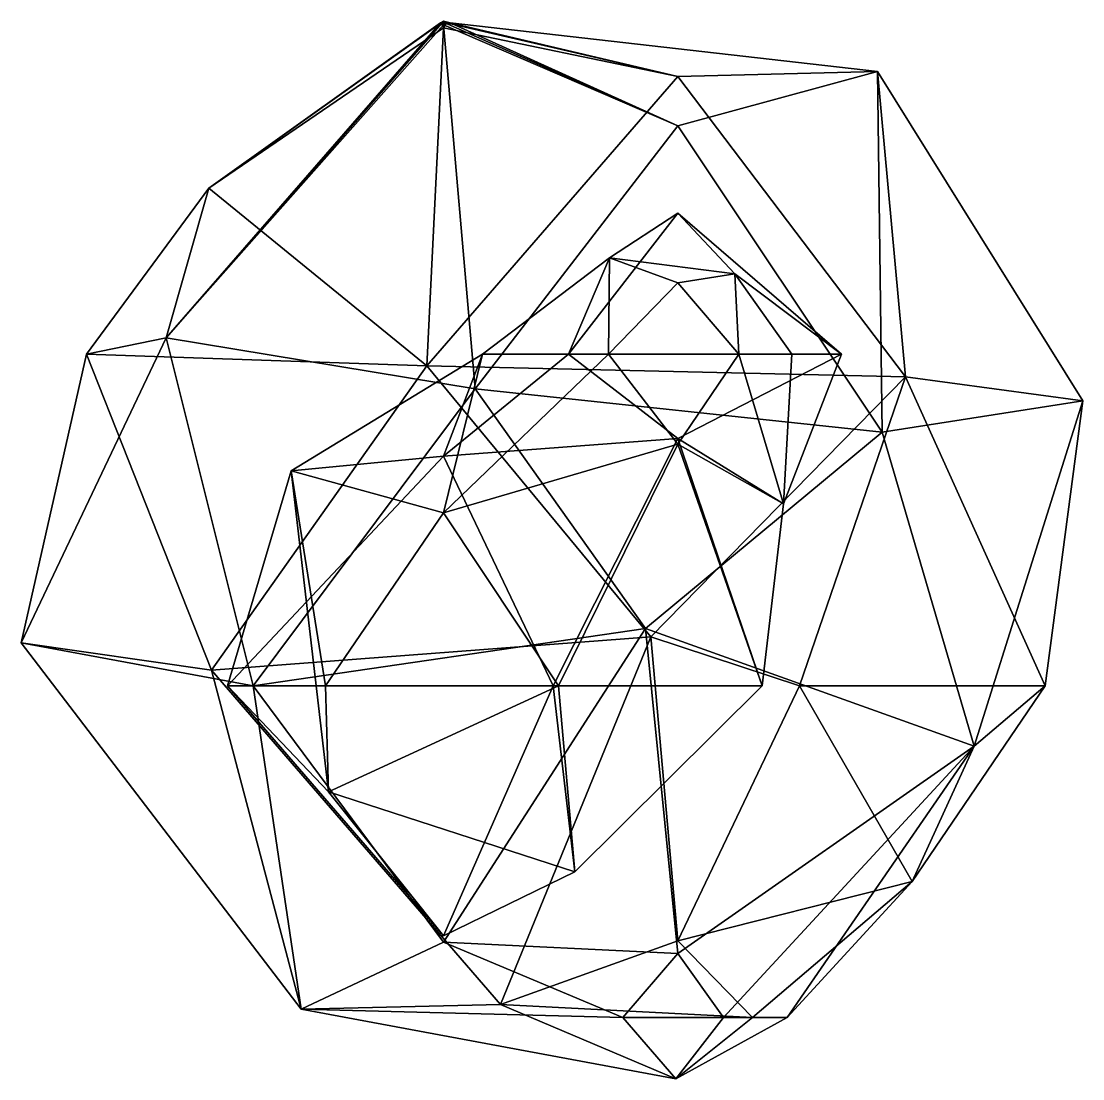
# Model space of a CAD drawing. Extents: x 290095 to 295679, y 4553756 to 4561441.
# Drawn here: x 292909 to 292966, y 4558761.1 to 4558817.9 of the extents above; entities that cross this region are included whole.
import ezdxf

# ---------------------------------------------------------------- set-up
doc = ezdxf.new("R2010")
doc.units = 0
doc.layers.add('Au_ppm_Pref_-_0_5', color=7, linetype='CONTINUOUS')

msp = doc.modelspace()

# ---------------------------------------------------------------- linework, layer by layer
at = {"layer": 'Au_ppm_Pref_-_0_5'}
for points in [[(292931.644, 4558817.707, 1740.264), (292916.75, 4558800.897, 1741.86), (292931.583, 4558817.831, 1740.251)], [(292931.583, 4558817.831, 1740.251), (292916.75, 4558800.897, 1741.86), (292931.489, 4558817.831, 1740.222)], [(292919.045, 4558808.948, 1737.244), (292931.489, 4558817.831, 1740.222), (292916.75, 4558800.897, 1741.86)], [(292931.644, 4558817.553, 1740.13), (292931.535, 4558817.831, 1740.171), (292919.045, 4558808.948, 1737.244)], [(292919.045, 4558808.948, 1737.244), (292931.535, 4558817.831, 1740.171), (292931.489, 4558817.831, 1740.222)], [(292931.646, 4558817.908, 1740.221), (292931.583, 4558817.831, 1740.251), (292931.489, 4558817.831, 1740.222)], [(292931.646, 4558817.908, 1740.221), (292931.489, 4558817.831, 1740.222), (292931.535, 4558817.831, 1740.171)], [(292931.811, 4558817.831, 1740.143), (292931.646, 4558817.908, 1740.221), (292931.535, 4558817.831, 1740.171)], [(292931.811, 4558817.831, 1740.143), (292931.535, 4558817.831, 1740.171), (292931.644, 4558817.553, 1740.13)], [(292931.716, 4558817.831, 1740.256), (292931.583, 4558817.831, 1740.251), (292931.646, 4558817.908, 1740.221)], [(292931.716, 4558817.831, 1740.256), (292931.644, 4558817.707, 1740.264), (292931.583, 4558817.831, 1740.251)], [(292944.243, 4558812.296, 1744.317), (292931.644, 4558817.707, 1740.264), (292931.716, 4558817.831, 1740.256)], [(292944.243, 4558814.943, 1735.245), (292931.811, 4558817.831, 1740.143), (292931.644, 4558817.553, 1740.13)], [(292931.811, 4558817.831, 1740.143), (292932.016, 4558817.831, 1740.222), (292931.646, 4558817.908, 1740.221)], [(292932.016, 4558817.831, 1740.222), (292931.716, 4558817.831, 1740.256), (292931.646, 4558817.908, 1740.221)], [(292944.243, 4558812.296, 1744.317), (292931.716, 4558817.831, 1740.256), (292932.016, 4558817.831, 1740.222)], [(292944.243, 4558814.943, 1735.245), (292932.016, 4558817.831, 1740.222), (292931.811, 4558817.831, 1740.143)], [(292944.243, 4558812.296, 1744.317), (292932.016, 4558817.831, 1740.222), (292954.982, 4558815.199, 1740.222)], [(292944.243, 4558814.943, 1735.245), (292954.982, 4558815.199, 1740.222), (292932.016, 4558817.831, 1740.222)], [(292933.347, 4558798.151, 1744.738), (292916.75, 4558800.897, 1741.86), (292931.644, 4558817.707, 1740.264)], [(292931.644, 4558817.553, 1740.13), (292919.045, 4558808.948, 1737.244), (292930.752, 4558799.39, 1735.47)], [(292944.243, 4558814.943, 1735.245), (292931.644, 4558817.553, 1740.13), (292930.752, 4558799.39, 1735.47)], [(292944.243, 4558812.296, 1744.317), (292933.347, 4558798.151, 1744.738), (292931.644, 4558817.707, 1740.264)], [(292944.243, 4558814.943, 1735.245), (292930.752, 4558799.39, 1735.47), (292956.475, 4558798.796, 1734.862)], [(292954.982, 4558815.199, 1740.222), (292955.225, 4558795.838, 1744.008), (292944.243, 4558812.296, 1744.317)], [(292954.982, 4558815.199, 1740.222), (292944.243, 4558814.943, 1735.245), (292956.475, 4558798.796, 1734.862)], [(292954.982, 4558815.199, 1740.222), (292966.005, 4558797.513, 1740.222), (292955.225, 4558795.838, 1744.008)], [(292966.005, 4558797.513, 1740.222), (292954.982, 4558815.199, 1740.222), (292956.475, 4558798.796, 1734.862)], [(292955.225, 4558795.838, 1744.008), (292933.347, 4558798.151, 1744.738), (292944.243, 4558812.296, 1744.317)], [(292930.752, 4558799.39, 1735.47), (292919.045, 4558808.948, 1737.244), (292912.47, 4558800.013, 1737.123)], [(292916.75, 4558800.897, 1741.86), (292912.47, 4558800.013, 1737.123), (292919.045, 4558808.948, 1737.244)], [(292944.243, 4558807.595, 1730.871), (292938.374, 4558800.013, 1731.111), (292940.579, 4558805.194, 1728.344)], [(292944.243, 4558807.595, 1730.871), (292953.039, 4558800.013, 1732.49), (292938.374, 4558800.013, 1731.111)], [(292944.243, 4558807.595, 1730.871), (292940.579, 4558805.194, 1728.344), (292947.301, 4558804.336, 1728.344)], [(292944.243, 4558807.595, 1730.871), (292947.301, 4558804.336, 1728.344), (292953.039, 4558800.013, 1732.49)], [(292938.374, 4558800.013, 1731.111), (292933.751, 4558800.013, 1728.344), (292940.579, 4558805.194, 1728.344)], [(292940.579, 4558805.194, 1728.344), (292933.751, 4558800.013, 1728.344), (292940.512, 4558800.013, 1726.585)], [(292940.579, 4558805.194, 1728.344), (292940.512, 4558800.013, 1726.585), (292944.243, 4558803.854, 1727.063)], [(292947.301, 4558804.336, 1728.344), (292940.579, 4558805.194, 1728.344), (292944.243, 4558803.854, 1727.063)], [(292947.301, 4558804.336, 1728.344), (292944.243, 4558803.854, 1727.063), (292947.515, 4558800.013, 1726.801)], [(292953.039, 4558800.013, 1732.49), (292947.301, 4558804.336, 1728.344), (292950.376, 4558800.013, 1728.344)], [(292950.376, 4558800.013, 1728.344), (292947.301, 4558804.336, 1728.344), (292947.515, 4558800.013, 1726.801)], [(292944.243, 4558803.854, 1727.063), (292940.512, 4558800.013, 1726.585), (292947.515, 4558800.013, 1726.801)], [(292916.75, 4558800.897, 1741.86), (292921.42, 4558782.195, 1745.042), (292908.96, 4558784.507, 1740.222)], [(292916.75, 4558800.897, 1741.86), (292908.96, 4558784.507, 1740.222), (292912.47, 4558800.013, 1737.123)], [(292933.347, 4558798.151, 1744.738), (292921.42, 4558782.195, 1745.042), (292916.75, 4558800.897, 1741.86)], [(292908.96, 4558784.507, 1740.222), (292919.185, 4558783.048, 1734.633), (292912.47, 4558800.013, 1737.123)], [(292930.752, 4558799.39, 1735.47), (292912.47, 4558800.013, 1737.123), (292919.185, 4558783.048, 1734.633)], [(292931.644, 4558794.547, 1732.461), (292923.467, 4558793.758, 1728.344), (292933.751, 4558800.013, 1728.344)], [(292933.751, 4558800.013, 1728.344), (292923.467, 4558793.758, 1728.344), (292931.644, 4558791.489, 1725.246)], [(292944.243, 4558795.177, 1726.732), (292940.512, 4558800.013, 1726.585), (292931.644, 4558791.489, 1725.246)], [(292931.644, 4558794.547, 1732.461), (292938.374, 4558800.013, 1731.111), (292944.243, 4558795.493, 1729.85)], [(292931.644, 4558794.547, 1732.461), (292933.751, 4558800.013, 1728.344), (292938.374, 4558800.013, 1731.111)], [(292933.751, 4558800.013, 1728.344), (292931.644, 4558791.489, 1725.246), (292940.512, 4558800.013, 1726.585)], [(292938.374, 4558800.013, 1731.111), (292953.039, 4558800.013, 1732.49), (292944.243, 4558795.493, 1729.85)], [(292944.243, 4558795.177, 1726.732), (292947.515, 4558800.013, 1726.801), (292940.512, 4558800.013, 1726.585)], [(292944.243, 4558795.177, 1726.732), (292949.922, 4558791.982, 1728.344), (292947.515, 4558800.013, 1726.801)], [(292944.243, 4558795.493, 1729.85), (292953.039, 4558800.013, 1732.49), (292949.922, 4558791.982, 1728.344)], [(292949.922, 4558791.982, 1728.344), (292950.376, 4558800.013, 1728.344), (292947.515, 4558800.013, 1726.801)], [(292953.039, 4558800.013, 1732.49), (292950.376, 4558800.013, 1728.344), (292949.922, 4558791.982, 1728.344)], [(292930.752, 4558799.39, 1735.47), (292919.185, 4558783.048, 1734.633), (292942.788, 4558784.836, 1735.85)], [(292956.475, 4558798.796, 1734.862), (292930.752, 4558799.39, 1735.47), (292942.788, 4558784.836, 1735.85)], [(292956.475, 4558798.796, 1734.862), (292942.788, 4558784.836, 1735.85), (292950.774, 4558782.195, 1737.362)], [(292956.475, 4558798.796, 1734.862), (292950.774, 4558782.195, 1737.362), (292963.99, 4558782.195, 1736.853)], [(292966.005, 4558797.513, 1740.222), (292956.475, 4558798.796, 1734.862), (292963.99, 4558782.195, 1736.853)], [(292942.514, 4558785.284, 1744.316), (292921.42, 4558782.195, 1745.042), (292933.347, 4558798.151, 1744.738)], [(292942.514, 4558785.284, 1744.316), (292933.347, 4558798.151, 1744.738), (292955.225, 4558795.838, 1744.008)], [(292966.005, 4558797.513, 1740.222), (292960.176, 4558778.954, 1741.732), (292955.225, 4558795.838, 1744.008)], [(292960.176, 4558778.954, 1741.732), (292966.005, 4558797.513, 1740.222), (292963.99, 4558782.195, 1736.853)], [(292960.176, 4558778.954, 1741.732), (292942.514, 4558785.284, 1744.316), (292955.225, 4558795.838, 1744.008)], [(292931.644, 4558794.547, 1732.461), (292944.243, 4558795.493, 1729.85), (292937.544, 4558782.195, 1731.125)], [(292944.243, 4558795.177, 1726.732), (292931.644, 4558791.489, 1725.246), (292937.832, 4558782.195, 1725.427)], [(292944.243, 4558795.493, 1729.85), (292948.782, 4558782.195, 1728.344), (292937.544, 4558782.195, 1731.125)], [(292944.243, 4558795.177, 1726.732), (292937.832, 4558782.195, 1725.427), (292948.782, 4558782.195, 1728.344)], [(292944.243, 4558795.493, 1729.85), (292949.922, 4558791.982, 1728.344), (292948.782, 4558782.195, 1728.344)], [(292944.243, 4558795.177, 1726.732), (292948.782, 4558782.195, 1728.344), (292949.922, 4558791.982, 1728.344)], [(292931.644, 4558794.547, 1732.461), (292920.04, 4558782.195, 1733.814), (292923.467, 4558793.758, 1728.344)], [(292931.644, 4558794.547, 1732.461), (292937.544, 4558782.195, 1731.125), (292920.04, 4558782.195, 1733.814)], [(292920.04, 4558782.195, 1733.814), (292925.467, 4558776.513, 1727.439), (292923.467, 4558793.758, 1728.344)], [(292923.467, 4558793.758, 1728.344), (292925.304, 4558782.195, 1725.355), (292931.644, 4558791.489, 1725.246)], [(292923.467, 4558793.758, 1728.344), (292925.467, 4558776.513, 1727.439), (292925.304, 4558782.195, 1725.355)], [(292937.832, 4558782.195, 1725.427), (292931.644, 4558791.489, 1725.246), (292925.304, 4558782.195, 1725.355)], [(292942.514, 4558785.284, 1744.316), (292931.644, 4558768.437, 1744.808), (292921.42, 4558782.195, 1745.042)], [(292944.243, 4558767.822, 1741.371), (292931.644, 4558768.437, 1744.808), (292942.514, 4558785.284, 1744.316)], [(292960.176, 4558778.954, 1741.732), (292944.243, 4558767.822, 1741.371), (292942.514, 4558785.284, 1744.316)], [(292942.788, 4558784.836, 1735.85), (292919.185, 4558783.048, 1734.633), (292934.717, 4558765.085, 1735.968)], [(292944.243, 4558768.509, 1738.845), (292942.788, 4558784.836, 1735.85), (292934.717, 4558765.085, 1735.968)], [(292942.788, 4558784.836, 1735.85), (292944.243, 4558768.509, 1738.845), (292950.774, 4558782.195, 1737.362)], [(292923.997, 4558764.824, 1740.222), (292908.96, 4558784.507, 1740.222), (292921.42, 4558782.195, 1745.042)], [(292908.96, 4558784.507, 1740.222), (292923.997, 4558764.824, 1740.222), (292919.185, 4558783.048, 1734.633)], [(292923.997, 4558764.824, 1740.222), (292934.717, 4558765.085, 1735.968), (292919.185, 4558783.048, 1734.633)], [(292937.544, 4558782.195, 1731.125), (292931.644, 4558768.763, 1732.821), (292920.04, 4558782.195, 1733.814)], [(292920.04, 4558782.195, 1733.814), (292931.644, 4558768.763, 1732.821), (292925.467, 4558776.513, 1727.439)], [(292923.997, 4558764.824, 1740.222), (292921.42, 4558782.195, 1745.042), (292931.644, 4558768.437, 1744.808)], [(292937.832, 4558782.195, 1725.427), (292925.304, 4558782.195, 1725.355), (292925.467, 4558776.513, 1727.439)], [(292937.832, 4558782.195, 1725.427), (292925.467, 4558776.513, 1727.439), (292938.71, 4558772.202, 1728.344)], [(292937.544, 4558782.195, 1731.125), (292938.71, 4558772.202, 1728.344), (292931.644, 4558768.763, 1732.821)], [(292937.544, 4558782.195, 1731.125), (292948.782, 4558782.195, 1728.344), (292938.71, 4558772.202, 1728.344)], [(292937.832, 4558782.195, 1725.427), (292938.71, 4558772.202, 1728.344), (292948.782, 4558782.195, 1728.344)], [(292944.243, 4558768.509, 1738.845), (292956.843, 4558771.682, 1736.718), (292950.774, 4558782.195, 1737.362)], [(292963.99, 4558782.195, 1736.853), (292950.774, 4558782.195, 1737.362), (292956.843, 4558771.682, 1736.718)], [(292960.176, 4558778.954, 1741.732), (292963.99, 4558782.195, 1736.853), (292956.843, 4558771.682, 1736.718)], [(292944.243, 4558767.822, 1741.371), (292960.176, 4558778.954, 1741.732), (292946.691, 4558764.377, 1741.376)], [(292950.12, 4558764.377, 1740.222), (292946.691, 4558764.377, 1741.376), (292960.176, 4558778.954, 1741.732)], [(292950.12, 4558764.377, 1740.222), (292960.176, 4558778.954, 1741.732), (292956.843, 4558771.682, 1736.718)], [(292931.644, 4558768.763, 1732.821), (292938.71, 4558772.202, 1728.344), (292925.467, 4558776.513, 1727.439)], [(292944.243, 4558768.509, 1738.845), (292948.258, 4558764.377, 1738.33), (292956.843, 4558771.682, 1736.718)], [(292950.12, 4558764.377, 1740.222), (292956.843, 4558771.682, 1736.718), (292948.258, 4558764.377, 1738.33)], [(292923.997, 4558764.824, 1740.222), (292931.644, 4558768.437, 1744.808), (292941.281, 4558764.377, 1741.619)], [(292944.243, 4558767.822, 1741.371), (292941.281, 4558764.377, 1741.619), (292931.644, 4558768.437, 1744.808)], [(292944.243, 4558768.509, 1738.845), (292934.717, 4558765.085, 1735.968), (292948.258, 4558764.377, 1738.33)], [(292944.243, 4558767.822, 1741.371), (292946.691, 4558764.377, 1741.376), (292941.281, 4558764.377, 1741.619)], [(292923.997, 4558764.824, 1740.222), (292944.133, 4558761.091, 1740.149), (292934.717, 4558765.085, 1735.968)], [(292944.133, 4558761.091, 1740.149), (292923.997, 4558764.824, 1740.222), (292941.281, 4558764.377, 1741.619)], [(292948.258, 4558764.377, 1738.33), (292934.717, 4558765.085, 1735.968), (292944.133, 4558761.091, 1740.149)], [(292944.133, 4558761.091, 1740.149), (292941.281, 4558764.377, 1741.619), (292946.691, 4558764.377, 1741.376)], [(292950.12, 4558764.377, 1740.222), (292944.133, 4558761.091, 1740.149), (292946.691, 4558764.377, 1741.376)], [(292944.133, 4558761.091, 1740.149), (292950.12, 4558764.377, 1740.222), (292948.258, 4558764.377, 1738.33)]]:
    msp.add_3dface(points, dxfattribs=at)

doc.saveas('drawing.dxf')
